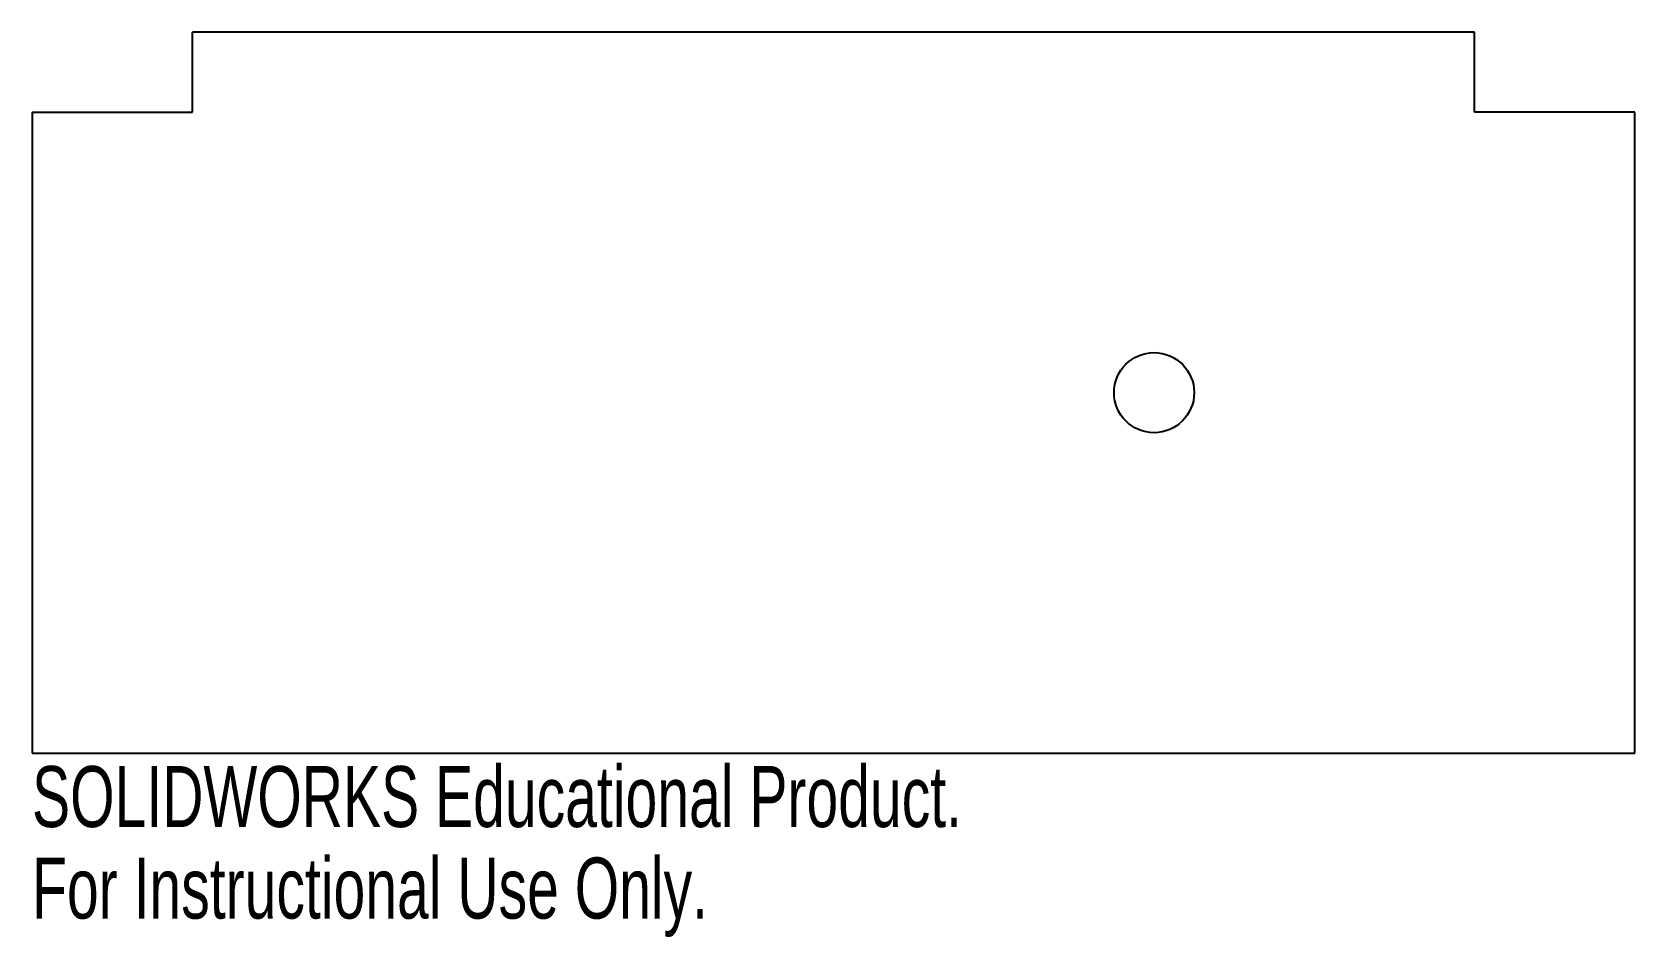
# Model space of a CAD drawing. Header units: inches. Extents: x -2.5 to 2.5, y -1.7 to 1.12.
import ezdxf

# ---------------------------------------------------------------- set-up
doc = ezdxf.new("R2010")
doc.units = ezdxf.units.IN
doc.header["$MEASUREMENT"] = 0
doc.styles.add('SLDTEXTSTYLE0', font='TXT', dxfattribs={"width": 0.7})

msp = doc.modelspace()

# ---------------------------------------------------------------- linework, layer by layer
at = {"color": 7, "linetype": 'Continuous', "lineweight": 25}
for p, q in [((-2, 0.875), (-2, 1.125)), ((2, 1.125), (-2, 1.125)), ((2, 0.875), (2, 1.125)), ((-2.5, 0.875), (-2.5, -1.125)), ((-2.5, 0.875), (-2, 0.875)), ((2.5, 0.875), (2, 0.875)), ((2.5, -1.125), (2.5, 0.875)), ((-2.5, -1.125), (2.5, -1.125))]:
    msp.add_line(p, q, dxfattribs=at)
msp.add_circle((1, 0), 0.125, dxfattribs=at)

# ---------------------------------------------------------------- texts
at = {"color": 7, "linetype": 'Continuous', "char_height": 0.1903, "attachment_point": 1, "style": 'SLDTEXTSTYLE0'}
for s, insert in [('SOLIDWORKS Educational Product.', (-2.5, -1.1651)), ('For Instructional Use Only.', (-2.5, -1.4506))]:
    msp.add_mtext(s, dxfattribs=dict(at, insert=insert))

doc.saveas('drawing.dxf')
